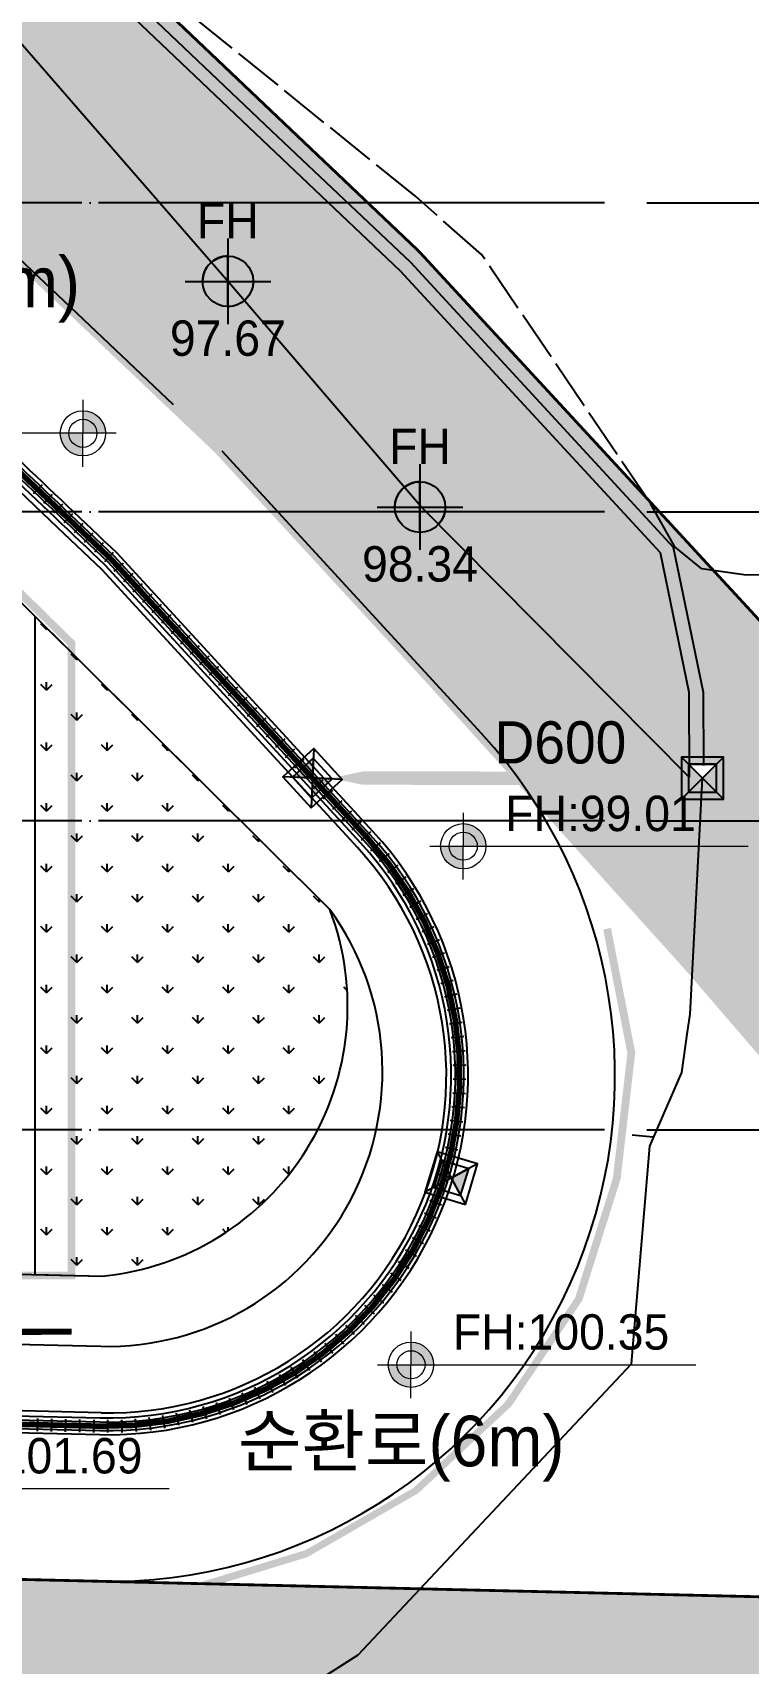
# Model space of a CAD drawing. Header units: millimetres. Extents: x 44352463 to 44913170, y -12080373 to -11704434.
# Drawn here: x 44724933 to 44750397, y -12029605 to -11971557 of the extents above; entities that cross this region are included whole.
import ezdxf
from ezdxf.enums import TextEntityAlignment as Align

# ---------------------------------------------------------------- set-up
doc = ezdxf.new("R2010")
doc.units = ezdxf.units.MM
doc.header["$LTSCALE"] = 600
doc.header["$MEASUREMENT"] = 0
for name, pattern in [('5112', [3.5, 3, -0.5]), ('CEN', [6.2, 6, -0.1, 0, -0.1]), ('HIDDEN', [2, 1, -1]), ('PHANTOM', [2.5, 1.25, -0.25, 0.25, -0.25, 0.25, -0.25])]:
    doc.linetypes.add(name, pattern=pattern)
doc.layers.get('0').update_dxf_attribs({"linetype": 'CONTINUOUS'})
doc.layers.get('DEFPOINTS').update_dxf_attribs({"color": 117, "linetype": 'CONTINUOUS'})
for name, color, linetype in [('# 토목공사', 8, 'CONTINUOUS'), ('&.js패널', 5, 'CONTINUOUS'), ('+공사계획', 4, 'CONTINUOUS'), ('+우수계획', 6, 'CONTINUOUS'), ('3 dim0', 7, 'CONTINUOUS'), ('A-LEAD', 7, 'CONTINUOUS'), ('A-TEX-SYM', 3, 'CONTINUOUS'), ('A-중심선', 10, 'CEN'), ('D0015112', 252, '5112'), ('TXT1', 3, 'CONTINUOUS'), ('대지경계선', 2, 'CONTINUOUS'), ('소방도로', 6, 'CONTINUOUS'), ('지시선2', 7, 'CONTINUOUS'), ('충돌방지대(고무범퍼)', 252, 'CONTINUOUS')]:
    doc.layers.add(name, color=color, linetype=linetype)
doc.layers.add('박스', color=6, linetype='CONTINUOUS', lineweight=15)
doc.styles.add('AUDIT_D_190715091641-0', font='')
doc.styles.get("Standard").update_dxf_attribs({"font": ''})
doc.styles.add('돋움', font='')
doc.styles.get('AUDIT_D_190715091641-0').set_extended_font_data('Dotum')
doc.styles.get('Standard').set_extended_font_data('Dotum')
doc.styles.get('돋움').set_extended_font_data('Dotum')
doc.linetypes.add('H-DICHB00', pattern='A,1e-05,[43,kosdic.shx,S=0.1,R=0,X=0,Y=0],-0.633333,["B",Standard,S=0.2,R=0,X=0,Y=-0.1],-0.216667', length=0.85001)
doc.linetypes.add('H-DICHF00', pattern='A,1.1,[32,kosdic.shx,S=0.1,R=0,X=0,Y=0],-0.333333,["F",Standard,S=0.2,R=0,X=0,Y=-0.1],-0.216667', length=1.65)
doc.linetypes.add('KU105', pattern='A,0.9,[122,KACELINE.shx,S=0.006,R=0,X=0,Y=0],-0.2,["U",Standard,S=0.2,R=0,X=0.15,Y=-0.1],-0.25,-0.2', length=1.55)
doc.dimstyles.new('scale600', dxfattribs={"dimscale": 600, "dimtxt": 2, "dimasz": 1, "dimexe": 1, "dimexo": 2.5, "dimgap": 0.8, "dimtad": 1, "dimdec": 0, "dimzin": 0, "dimdsep": 46, "dimlunit": 6, "dimtxsty": 'AUDIT_D_190715091641-0', "dimblk": 'DOT', "dimcen": 0, "dimdle": 1, "dimclrd": 256, "dimclre": 256, "dimclrt": 3, "dimadec": 0, "dimazin": 0, "dimtfac": 1, "dimtdec": 0, "dimtix": 1, "dimtmove": 2, "dimatfit": 3, "dimldrblk": 'DOT', "dimfxl": 0, "dimtolj": 1, "dimtzin": 0, "dimarcsym": 0})

# ---------------------------------------------------------------- blocks, each defined once
blk = doc.blocks.new('_Dot')
at = {"color": 0, "linetype": 'ByBlock', "lineweight": -2}
blk.add_line((-0.5, 0), (-1, 0), dxfattribs=at)
at = {"color": 0, "linetype": 'ByBlock', "const_width": 0.5}
blk.add_lwpolyline([(-0.25, 0, 1), (0.25, 0, 1)], format="xyb", close=True, dxfattribs=at)
blk = doc.blocks.new('*D95')
at = {"layer": '3 dim0', "lineweight": -2, "transparency": 16777216}
for p, q in [((7736750, 4136986), (7753850, 4136986)), ((7753250, 4136086), (7753250, 4068386)), ((7736750, 4067486), (7753850, 4067486))]:
    blk.add_line(p, q, dxfattribs=at)
at = {"layer": 'DEFPOINTS', "color": 0, "transparency": 16777216}
for p in [(7735250, 4136986), (7735250, 4067486), (7753250, 4067486)]:
    blk.add_point(p, dxfattribs=at)
at = {"layer": '3 dim0', "lineweight": -2, "transparency": 16777216, "xscale": 900, "yscale": 900, "zscale": 900}
for p, rotation in [((7753250, 4136986), 90), ((7753250, 4067486), 270)]:
    blk.add_blockref('_Dot', p, dxfattribs=dict(at, rotation=rotation))
at = {"layer": '3 dim0', "color": 3, "transparency": 16777216, "insert": (7751516, 4102236), "char_height": 2100, "attachment_point": 5, "rotation": 90, "style": 'AUDIT_D_190715091641-0'}
blk.add_mtext('\\A1;69,500', dxfattribs=at)
blk = doc.blocks.new('*D96')
at = {"layer": '3 dim0', "lineweight": -2, "transparency": 16777216}
for p, q in [((7736750, 4223486), (7759850, 4223486)), ((7759250, 4222586), (7759250, 4068386)), ((7736750, 4067486), (7759850, 4067486))]:
    blk.add_line(p, q, dxfattribs=at)
at = {"layer": 'DEFPOINTS', "color": 0, "transparency": 16777216}
for p in [(7735250, 4223486), (7735250, 4067486), (7759250, 4067486)]:
    blk.add_point(p, dxfattribs=at)
at = {"layer": '3 dim0', "lineweight": -2, "transparency": 16777216, "xscale": 900, "yscale": 900, "zscale": 900}
for p, rotation in [((7759250, 4223486), 90), ((7759250, 4067486), 270)]:
    blk.add_blockref('_Dot', p, dxfattribs=dict(at, rotation=rotation))
at = {"layer": '3 dim0', "color": 3, "transparency": 16777216, "insert": (7757516, 4145486), "char_height": 2100, "attachment_point": 5, "rotation": 90, "style": 'AUDIT_D_190715091641-0'}
blk.add_mtext('\\A1;156,000', dxfattribs=at)
blk = doc.blocks.new('*D97')
at = {"layer": '3 dim0', "lineweight": -2, "transparency": 16777216}
for p, q in [((7736750, 4078486), (7747850, 4078486)), ((7747250, 4077586), (7747250, 4068386)), ((7736750, 4067486), (7747850, 4067486))]:
    blk.add_line(p, q, dxfattribs=at)
at = {"layer": 'DEFPOINTS', "color": 0, "transparency": 16777216}
for p in [(7735250, 4078486), (7735250, 4067486), (7747250, 4067486)]:
    blk.add_point(p, dxfattribs=at)
at = {"layer": '3 dim0', "lineweight": -2, "transparency": 16777216, "xscale": 900, "yscale": 900, "zscale": 900}
for p, rotation in [((7747250, 4078486), 90), ((7747250, 4067486), 270)]:
    blk.add_blockref('_Dot', p, dxfattribs=dict(at, rotation=rotation))
at = {"layer": '3 dim0', "color": 3, "transparency": 16777216, "insert": (7745516, 4072986), "char_height": 2100, "attachment_point": 5, "rotation": 90, "style": 'AUDIT_D_190715091641-0'}
blk.add_mtext('\\A1;11,000', dxfattribs=at)
blk = doc.blocks.new('*D99')
at = {"layer": '3 dim0', "lineweight": -2, "transparency": 16777216}
for p, q in [((7736750, 4089486), (7747850, 4089486)), ((7747250, 4088586), (7747250, 4079386)), ((7736750, 4078486), (7747850, 4078486))]:
    blk.add_line(p, q, dxfattribs=at)
at = {"layer": 'DEFPOINTS', "color": 0, "transparency": 16777216}
for p in [(7735250, 4089486), (7735250, 4078486), (7747250, 4078486)]:
    blk.add_point(p, dxfattribs=at)
at = {"layer": '3 dim0', "lineweight": -2, "transparency": 16777216, "xscale": 900, "yscale": 900, "zscale": 900}
for p, rotation in [((7747250, 4089486), 90), ((7747250, 4078486), 270)]:
    blk.add_blockref('_Dot', p, dxfattribs=dict(at, rotation=rotation))
at = {"layer": '3 dim0', "color": 3, "transparency": 16777216, "insert": (7744562, 4083986), "char_height": 2100, "attachment_point": 5, "rotation": 90, "style": 'AUDIT_D_190715091641-0'}
blk.add_mtext('\\A1;11,000', dxfattribs=at)
blk = doc.blocks.new('*D100')
at = {"layer": '3 dim0', "lineweight": -2, "transparency": 16777216}
for p, q in [((7736750, 4100486), (7747850, 4100486)), ((7747250, 4099586), (7747250, 4090386)), ((7736750, 4089486), (7747850, 4089486))]:
    blk.add_line(p, q, dxfattribs=at)
at = {"layer": 'DEFPOINTS', "color": 0, "transparency": 16777216}
for p in [(7735250, 4100486), (7735250, 4089486), (7747250, 4089486)]:
    blk.add_point(p, dxfattribs=at)
at = {"layer": '3 dim0', "lineweight": -2, "transparency": 16777216, "xscale": 900, "yscale": 900, "zscale": 900}
for p, rotation in [((7747250, 4100486), 90), ((7747250, 4089486), 270)]:
    blk.add_blockref('_Dot', p, dxfattribs=dict(at, rotation=rotation))
at = {"layer": '3 dim0', "color": 3, "transparency": 16777216, "insert": (7745516, 4094986), "char_height": 2100, "attachment_point": 5, "rotation": 90, "style": 'AUDIT_D_190715091641-0'}
blk.add_mtext('\\A1;11,000', dxfattribs=at)
blk = doc.blocks.new('*D105')
at = {"layer": '3 dim0', "lineweight": -2, "transparency": 16777216}
for p, q in [((7736750, 4111486), (7747850, 4111486)), ((7747250, 4110586), (7747250, 4101386)), ((7736750, 4100486), (7747850, 4100486))]:
    blk.add_line(p, q, dxfattribs=at)
at = {"layer": 'DEFPOINTS', "color": 0, "transparency": 16777216}
for p in [(7735250, 4111486), (7735250, 4100486), (7747250, 4100486)]:
    blk.add_point(p, dxfattribs=at)
at = {"layer": '3 dim0', "lineweight": -2, "transparency": 16777216, "xscale": 900, "yscale": 900, "zscale": 900}
for p, rotation in [((7747250, 4111486), 90), ((7747250, 4100486), 270)]:
    blk.add_blockref('_Dot', p, dxfattribs=dict(at, rotation=rotation))
at = {"layer": '3 dim0', "color": 3, "transparency": 16777216, "insert": (7744562, 4105986), "char_height": 2100, "attachment_point": 5, "rotation": 90, "style": 'AUDIT_D_190715091641-0'}
blk.add_mtext('\\A1;11,000', dxfattribs=at)
blk = doc.blocks.new('s654h')
at = {"layer": '# 토목공사', "linetype": 'HIDDEN', "ltscale": 0.3, "flags": 128}
blk.add_lwpolyline([(-1195035, 192482, 250, 250, 0), (-1170786, 174819, 250, 250, 0), (-1161156, 165359, 250, 250, 0), (-1161158, 142859, 250, 250, 0), (-1176158, 142860, 250, 250, 0), (-1214442, 150298, 250, 250, 0), (-1221942, 150298, 0, 0, 0)], format="xyseb", dxfattribs=at)
for points, const_width in [([(-1142101, 155198), (-1141239, 150781), (-1141758, 146311), (-1143110, 142019), (-1145616, 138282), (-1148902, 135207), (-1152800, 132959), (-1157103, 131642), (-1176596, 132179), (-1208916, 139013), (-1214820, 139865), (-1219319, 139980), (-1430819, 140124), (-1435301, 140519), (-1442167, 146338), (-1442568, 152207)], 250), ([(-1161165, 140859), (-1176165, 140824), (-1214442, 148298), (-1221942, 148298)], 200), ([(-1158252, 129705), (-1158636, 129655), (-1176840, 130185), (-1210008, 137199)], 250)]:
    blk.add_lwpolyline(points, dxfattribs=dict(at, const_width=const_width))
blk = doc.blocks.new('A$C1C3B03E3')
at = {"layer": '+공사계획', "ltscale": 5}
h = blk.add_hatch(color=1, dxfattribs=at)
h.dxf.hatch_style = 1
edge = h.paths.add_edge_path()
edge.add_line((2.031, 2.031), (3.231, 2.031))
edge.add_arc((2.031, 2.031), 1.2, -90, 0, ccw=False)
edge.add_line((2.031, 0.831), (2.031, 2.031))
edge = h.paths.add_edge_path()
edge.add_line((2.031, 2.031), (2.031, 3.231))
edge.add_arc((2.031, 2.031), 1.2, 90, 180)
edge.add_line((0.831, 2.031), (2.031, 2.031))
at = {"layer": '+공사계획', "color": 1, "ltscale": 5}
for points in [[(2.031, 4.062), (2.031, 0)], [(0, 2.031), (4.062, 2.031)]]:
    blk.add_lwpolyline(points, dxfattribs=at)
for points in [[(2.031, 2.031), (2.031, 3.231, 0.414214), (0.831, 2.031), (2.031, 2.031)], [(2.031, 2.031), (3.231, 2.031, -0.414214), (2.031, 0.831), (2.031, 2.031)]]:
    blk.add_lwpolyline(points, format="xyb", dxfattribs=at)
blk.add_circle((2.031, 2.031), 1.2, dxfattribs=at)
blk = doc.blocks.new('ZZZZ')
at = {"layer": 'A-TEX-SYM', "xscale": 750.0000000000001, "yscale": 750.0000000000001, "zscale": 750.0000000000001, "rotation": 359.9931955615171}
for p in [(11733646, 4105233), (11740480, 4097197)]:
    blk.add_blockref('A$C1C3B03E3', p, dxfattribs=at)
at = {"layer": 'A-TEX-SYM', "style": '돋움'}
for s, p in [('FH', (11735169, 4108918)), ('97.67', (11735169, 4104734)), ('FH', (11742004, 4100883)), ('98.34', (11742004, 4096699))]:
    blk.add_text(s, height=1260, dxfattribs=at).set_placement(p, align=Align.MIDDLE_CENTER)
blk = doc.blocks.new('ee')
at = {"layer": '# 토목공사'}
blk.add_lwpolyline([(225, -14), (-225, 14)], dxfattribs=at)
blk = doc.blocks.new('A$C301E4230')
at = {"layer": '+우수계획'}
for p, rotation in [((274239, 33575), 50.04538683583812), ((274601, 33231), 50.04485490131756), ((274964, 32886), 50.04432296679702), ((275326, 32542), 50.04379103227647), ((275689, 32197), 50.04325909775591), ((276051, 31853), 50.04272716323536), ((276413, 31508), 50.04219522871481), ((276776, 31164), 50.04166329419424), ((277119, 30800), 46.17416452534076), ((277457, 30432), 46.17416452534076), ((277796, 30064), 46.17416452534076), ((278134, 29696), 46.17416452534076), ((278472, 29328), 46.17416452534076), ((278811, 28960), 46.17416452534076), ((279149, 28591), 46.17416452534076), ((279487, 28223), 46.17416452534076), ((279825, 27855), 46.17416452534076), ((280164, 27487), 46.17416452534076), ((280502, 27119), 46.17416452534076), ((280840, 26751), 46.17416452534076), ((281179, 26382), 46.17416452534076), ((281517, 26014), 46.17416452534076), ((281855, 25646), 46.17416452534076), ((282194, 25278), 46.17416452534076), ((282532, 24910), 46.17416452534076), ((282870, 24542), 46.17416452534076), ((283209, 24173), 46.17416452534076), ((283547, 23805), 46.17416452534076), ((283885, 23437), 46.17416452534076), ((284224, 23069), 46.17416452534076), ((284562, 22701), 46.17416452534076), ((284900, 22333), 46.17416452534076), ((285239, 21964), 46.17416452534076), ((285577, 21596), 46.17416452534076), ((285915, 21228), 46.17416452534076), ((286248, 20855), 44.16403993851744), ((286565, 20469), 41.8722087584479), ((286867, 20070), 39.58037757837825), ((287153, 19660), 37.2885463983087), ((287422, 19238), 34.99671521823909), ((287674, 18806), 32.70488403816944), ((287908, 18365), 30.41305285809982), ((288125, 17914), 28.12122167803017), ((288323, 17455), 25.82939049796063), ((288503, 16989), 23.537559317891), ((288664, 16516), 21.24572813782144), ((288806, 16036), 18.95389695775183), ((288929, 15551), 16.6620657776821), ((289032, 15062), 14.37023459761263), ((289116, 14569), 12.07840341754291), ((289180, 14074), 9.786572237473361), ((289224, 13575), 7.494741057403726), ((289248, 13076), 5.202909877334262), ((289252, 12576), 2.91107869726454), ((289236, 12076), 0.6192475171949695), ((289144, 11081), 356.0355851570557), ((289200, 11578), 358.3274163371253), ((289068, 10587), 353.7437539769861), ((288973, 10096), 351.4519227969165), ((288858, 9609), 349.160091616847), ((288570, 8652), 344.5764292567076), ((288724, 9128), 346.8682604367773), ((288398, 8183), 342.2845980766381), ((288207, 7721), 339.9927668965684), ((287998, 7266), 337.7009357164989), ((287526, 6385), 333.1172733563596), ((287771, 6821), 335.4091045364293), ((287264, 5960), 330.82544217629), ((286689, 5141), 326.2417798161509), ((286985, 5545), 328.5336109962205), ((286378, 4750), 323.9499486360812), ((285710, 4006), 319.366286275942), ((286051, 4371), 321.6581174560117), ((284985, 3318), 314.7826239158028), ((285354, 3655), 317.0744550958724), ((284602, 2997), 312.4907927357331), ((283799, 2400), 307.907130375594), ((284206, 2691), 310.1989615556636), ((282513, 1631), 301.0316368353852), ((282952, 1870), 303.3234680154548), ((283381, 2127), 305.6152991955244), ((281143, 1021), 294.1561432951763), ((281608, 1206), 296.4479744752459), ((282064, 1410), 298.7398056553155), ((278730, 382), 282.6969873948283), ((279222, 471), 284.9888185748979), ((279710, 580), 287.2806497549674), ((280194, 708), 289.5724809350372), ((280672, 855), 291.8643121151067), ((274239, 281), 272.2460843768264), ((274739, 269), 272.2460843768264), ((275239, 257), 272.2460843768264), ((275739, 245), 272.2460843768264), ((276239, 234), 272.2460843768264), ((276739, 225), 273.5296626745499), ((277239, 234), 275.8214938546195), ((277738, 264), 278.1133250346891), ((278235, 313), 280.4051562147587)]:
    blk.add_blockref('ee', p, dxfattribs=dict(at, rotation=rotation))
blk = doc.blocks.new('A$C037F09EC')
at = {"layer": '# 토목공사'}
h = blk.add_hatch(color=256, dxfattribs=at)
h.dxf.hatch_style = 1
h.paths.add_polyline_path([(750, 750), (250, 250), (1250, 250), (250, 1250), (1250, 1250)])
blk.add_lwpolyline([(0, 0), (1500, 0), (1500, 1500), (0, 1500)], close=True, dxfattribs=at)
for points in [[(1500, 1500), (0, 0)], [(1500, 0), (0, 1500)], [(250, 250), (1250, 250), (1250, 1250), (250, 1250), (250, 250)], [(750, 750), (250, 250), (1250, 250), (250, 1250), (1250, 1250), (750, 750)]]:
    blk.add_lwpolyline(points, dxfattribs=at)
blk = doc.blocks.new('A$C159fdbf0')
at = {"layer": '# 토목공사', "linetype": 'H-DICHF00', "ltscale": 5, "flags": 128}
blk.add_lwpolyline([(131451, -205927), (131442, -203333), (130376, -198176), (121020, -188031), (116085, -183349), (101202, -169197), (90763, -165348), (85423, -162026), (81219, -156081), (78909, -150017), (82041, -143105), (93636, -133392), (95285, -130287), (96348, -123681), (99846, -115172), (104061, -112132)], dxfattribs=at)
at = {"layer": '# 토목공사'}
for points in [[(-166354, -211932), (-166554, -215118, 0.432706), (-160765, -221281), (51236, -221280, -0.054146), (62442, -222497), (89173, -228373, 0.048251), (98311, -229474), (109962, -229748, 0.661402), (119688, -208292), (110575, -198374, 0.000045), (103486, -191636, 0.051957), (95636, -185592), (75472, -173167)], [(-166204, -211941), (-166404, -215127, 0.432706), (-160765, -221131), (51236, -221130, -0.054146), (62475, -222351), (89205, -228226, 0.048251), (98315, -229324), (109965, -229598, 0.661402), (119578, -208393), (110468, -198479, 0.000045), (103383, -191745, 0.051957), (95558, -185720), (75394, -173294)], [(-165905, -211960), (-166105, -215146, 0.432706), (-160765, -220831), (51236, -220830, -0.054146), (62539, -222058), (89270, -227933, 0.048251), (98322, -229024), (109972, -229298, 0.661402), (119357, -208596), (110254, -198690, 0.000045), (103176, -191962, 0.051957), (95400, -185975), (75236, -173550)], [(-165755, -211970), (-165955, -215155, 0.432706), (-160765, -220681), (51236, -220680, -0.054146), (62571, -221911), (89302, -227787, 0.048251), (98325, -228874), (109976, -229148, 0.661402), (119247, -208698), (110147, -198795, 0.000045), (103073, -192071, 0.051957), (95321, -186103), (75158, -173677)]]:
    blk.add_lwpolyline(points, format="xyb", dxfattribs=at)
at = {"layer": '# 토목공사', "linetype": 'KU105', "ltscale": 4, "const_width": 200, "flags": 128}
blk.add_lwpolyline([(-166054, -211951), (-166254, -215137, 0.432706), (-160765, -220981), (51236, -220980, -0.054146), (62507, -222204), (89238, -228080, 0.048251), (98318, -229174), (109969, -229448, 0.661402), (119468, -208495), (110361, -198584, 0.000045), (103280, -191854, 0.051957), (95479, -185847), (75315, -173422)], format="xyb", dxfattribs=at)
at = {"layer": '# 토목공사', "linetype": 'H-DICHB00', "ltscale": 5, "flags": 128}
blk.add_lwpolyline([(-179894, -198783), (-173458, -235031), (-99748, -234382), (-45263, -231909), (-35557, -234563), (47916, -232188), (92102, -241905), (111657, -242368), (119150, -237587), (128873, -227227), (129527, -219480), (130671, -216858), (130866, -215415), (130960, -214785), (131402, -206381)], dxfattribs=at)
at = {"layer": '# 토목공사', "ltscale": 10}
blk.add_lwpolyline([(118205, -206381, 0, 1492, 0), (121692, -206381, 478, 478, 0), (130903, -206394, 478, 478, 0)], format="xyseb", dxfattribs=at)
at = {"layer": '# 토목공사'}
blk.add_lwpolyline([(129646, -219156), (128898, -219093)], dxfattribs=at)
for name, p in [('A$C301E4230', (-166490, -229677)), ('s654h', (1270095, -366953))]:
    blk.add_blockref(name, p, dxfattribs=at)
for p, rotation in [((117481, -207441), 42.58078019003469), ((130655, -207134), 0.202883252925646), ((122966, -221552), 73.2983840507854)]:
    blk.add_blockref('A$C037F09EC', p, dxfattribs=dict(at, rotation=rotation))
at = {"layer": '# 토목공사', "style": '돋움'}
blk.add_text('D600', height=1500, rotation=360, dxfattribs=at).set_placement((126347, -205859), align=Align.CENTER)
blk = doc.blocks.new('BIO')
at = {"layer": '3 dim0'}
for base, p1, p2, picture, middle in [((7759250, 4067485.9), (7735250, 4223485.9), (7735250, 4067485.9), '*D96', (7757516.2, 4145485.9)), ((7753250, 4067485.9), (7735250, 4136985.9), (7735250, 4067485.9), '*D95', (7751516.2, 4102235.9)), ((7747250, 4089485.9), (7735250, 4100485.9), (7735250, 4089485.9), '*D100', (7745516.2, 4094985.9)), ((7747250, 4067485.9), (7735250, 4078485.9), (7735250, 4067485.9), '*D97', (7745516.2, 4072985.9))]:
    dim = blk.add_linear_dim(base=base, p1=p1, p2=p2, angle=270, dimstyle='scale600', override={"dimtxt": 3.5, "dimasz": 1.5}, dxfattribs=at)
    dim.commit()
    dim.dimension.update_dxf_attribs({"geometry": picture, "text_midpoint": middle})
for base, p1, p2, picture, middle in [((7747250, 4100485.9), (7735250, 4111485.9), (7735250, 4100485.9), '*D105', (7744562.4, 4105985.9)), ((7747250, 4078485.9), (7735250, 4089485.9), (7735250, 4078485.9), '*D99', (7744562.4, 4083985.9))]:
    dim = blk.add_linear_dim(base=base, p1=p1, p2=p2, angle=270, dimstyle='scale600', override={"dimtxt": 3.5, "dimasz": 1.5}, dxfattribs=at)
    dim.commit()
    dim.dimension.update_dxf_attribs({"geometry": picture, "text_midpoint": middle, "dimtype": 128})

msp = doc.modelspace()

# ---------------------------------------------------------------- hatches: boundary and pattern name
at = {"layer": 'A-LEAD'}
h = msp.add_hatch(dxfattribs=at)
h.set_pattern_fill('GRASS', color=256, scale=80)
h.set_pattern_definition([(90, (36633527.1, -15505994.8), (-1436.84, 1436.84), [381, -2492.68]), (45, (36633527.1, -15505994.8), (-1436.841, 1436.841), [381, -1651]), (135, (36633527.1, -15505994.8), (-1436.841, -1436.841), [381, -1651])])
edge = h.paths.add_edge_path()
edge.add_line((44699778.814, -11935073.247), (44711359.845, -11925369.855))
edge.add_line((44711359.845, -11925369.855), (44713104.693, -11922135.77))
edge.add_line((44713104.693, -11922135.77), (44714159.004, -11915473.292))
edge.add_line((44714159.004, -11915473.292), (44717567.689, -11907165.528))
edge.add_line((44717567.689, -11907165.528), (44725550.969, -11901400.336))
edge.add_line((44725550.969, -11901400.336), (44728095.75, -11900145.182))
edge.add_arc((44725024.993, -11914827.499), 15000, 78.18705936, 130.91936792)
edge.add_line((44715200.049, -11903493.018), (44704582.771, -11912696.276))
edge.add_line((44704582.771, -11912696.276), (44704548.616, -11912782.06))
edge.add_line((44704548.616, -11912782.06), (44703572.899, -11918946.144))
edge.add_line((44703572.899, -11918946.144), (44691683.932, -11928921.22))
edge.add_line((44691683.932, -11928921.22), (44686017.124, -11941382.84))
edge.add_line((44686017.124, -11941382.84), (44689324.244, -11949981.628))
edge.add_line((44689324.244, -11949981.628), (44690191.743, -11952235.931))
edge.add_line((44690191.743, -11952235.931), (44694514.676, -11958374.624))
edge.add_line((44694514.676, -11958374.624), (44696153.556, -11960701.722))
edge.add_line((44696153.556, -11960701.722), (44703948.963, -11965506.065))
edge.add_line((44703948.963, -11965506.065), (44713429.365, -11969024.583))
edge.add_line((44713429.365, -11969024.583), (44723303.237, -11978405.885))
edge.add_line((44723303.237, -11978405.885), (44729877.965, -11984654.362))
edge.add_line((44729877.965, -11984654.362), (44731613.637, -11986302.994))
edge.add_line((44731613.637, -11986302.994), (44739228.708, -11994591.356))
edge.add_line((44739228.708, -11994591.356), (44748411.283, -12004791.38))
edge.add_line((44748411.283, -12004791.38), (44759033.557, -12017152.647))
edge.add_line((44759033.557, -12017152.647), (44761362.813, -12023957.515))
edge.add_line((44761362.813, -12023957.515), (44761049.553, -12035323.561))
edge.add_line((44761049.553, -12035323.561), (44770958.131, -12035556.51))
edge.add_line((44770958.131, -12035556.51), (44771320.426, -12022443.622))
edge.add_line((44771320.426, -12022443.622), (44767795.524, -12012139.161))
edge.add_line((44767795.524, -12012139.161), (44752342.128, -11994158.743))
edge.add_line((44752342.128, -11994158.743), (44745298.572, -11986520.861))
edge.add_line((44745298.572, -11986520.861), (44738677.151, -11979343.727))
edge.add_line((44738677.151, -11979343.727), (44734388.101, -11975267.323))
edge.add_line((44734388.101, -11975267.323), (44718783.569, -11960436.604))
edge.add_line((44718783.569, -11960436.604), (44708315.325, -11956553.647))
edge.add_line((44708315.325, -11956553.647), (44703086.047, -11953328.868))
edge.add_line((44703086.047, -11953328.868), (44699002.66, -11947532.354))
edge.add_line((44699002.66, -11947532.354), (44696765.03, -11941704.78))
edge.add_line((44696765.03, -11941704.78), (44699778.814, -11935073.247))
h = msp.add_hatch(dxfattribs=at)
h.set_pattern_fill('GRASS', color=256, scale=60)
h.set_pattern_definition([(90, (36502030.1, -16078102.8), (-1077.63, 1077.63), [285.75, -1869.51]), (45, (36502030.1, -16078102.8), (-1077.63073, 1077.63073), [285.75, -1238.25]), (135, (36502030.1, -16078102.8), (-1077.63073, -1077.63073), [285.75, -1238.25])])
edge = h.paths.add_edge_path()
edge.add_line((44735510.61, -12002775.524), (44725007.709, -11992330.389))
edge.add_line((44725007.709, -11992330.389), (44725008.121, -12015762.116))
edge.add_line((44725008.121, -12015762.116), (44727419.584, -12015818.831))
edge.add_arc((44726480.12, -12006204.896), 9659.728, 275.58116474, 380.79451538)
h = msp.add_hatch(dxfattribs=at)
h.set_pattern_fill('GRASS', color=256, scale=80)
h.set_pattern_definition([(90, (36483224, -15971604.1), (-1436.84, 1436.84), [381, -2492.68]), (45, (36483224, -15971604), (-1436.841, 1436.841), [381, -1651]), (135, (36483224, -15971604), (-1436.841, -1436.841), [381, -1651])])
h.paths.add_polyline_path([(44673729.093, -12018213.511), (44441849.229, -12018214.941), (44443343.52, -12027268.815), (44517654.644, -12026607.712), (44572069.678, -12024131.904), (44581771.574, -12026784.148), (44646695.472, -12024919.303), (44665256.835, -12024400.848), (44709431.209, -12034110.626), (44761049.527, -12035324.483), (44761049.553, -12035323.561), (44761265.708, -12027480.762), (44710452.663, -12026285.681)])
at = {"layer": '박스', "ltscale": 0.1}
h = msp.add_hatch(dxfattribs=at)
h.set_pattern_fill('ANSI31', color=256, scale=1.006801, angle=720)
h.set_pattern_definition([(45, (44564916.2824, -12046199.72012), (-0.08898951466, 0.08898951466), [])])
h.paths.add_polyline_path([(44726720.674, -11985015.136), (44726720.674, -11985820.577), (44727526.115, -11985820.577, 0.414213562)])
h.paths.add_polyline_path([(44726720.674, -11985820.577), (44725915.232, -11985820.577, 0.414213562), (44726720.674, -11986626.018)])
h = msp.add_hatch(dxfattribs=at)
h.set_pattern_fill('ANSI31', color=256, scale=1.006801, angle=720)
h.set_pattern_definition([(45, (44578448.59499, -12060895.82432), (-0.08898951466, 0.08898951466), [])])
h.paths.add_polyline_path([(44740252.986, -11999711.24), (44740252.986, -12000516.681), (44741058.427, -12000516.681, 0.414213562)])
h.paths.add_polyline_path([(44740252.986, -12000516.681), (44739447.545, -12000516.681, 0.414213562), (44740252.986, -12001322.122)])
h = msp.add_hatch(dxfattribs=at)
h.set_pattern_fill('ANSI31', color=256, scale=1.006801, angle=720)
h.set_pattern_definition([(45, (44576588.17939, -12079353.39583), (-0.08898951466, 0.08898951466), [])])
h.paths.add_polyline_path([(44738392.571, -12018168.812), (44738392.571, -12018974.253), (44739198.012, -12018974.253, 0.414213562)])
h.paths.add_polyline_path([(44738392.571, -12018974.253), (44737587.129, -12018974.253, 0.414213562), (44738392.571, -12019779.694)])

# ---------------------------------------------------------------- linework, layer by layer
at = {"layer": '+공사계획', "color": 6}
for points in [[(44748293.752, -11998064.441), (44738743.114, -11988428.423), (44731908.387, -11980451.17), (44717058.116, -11963348.732), (44707382.158, -11958470.527), (44702414.616, -11954047.922)], [(44702414.616, -11954047.922), (44707882.497, -11957449.669), (44718273.353, -11961280.272), (44733081.735, -11975361.563), (44738004.81, -11980031.799), (44747255.147, -11990063.435), (44748283.026, -11995035.405), (44748293.752, -11998064.441)]]:
    msp.add_lwpolyline(points, dxfattribs=at)
at = {"layer": 'A-LEAD'}
msp.add_line((44725007.709, -11992330.389), (44725008.121, -12015762.116), dxfattribs=at)
msp.add_lwpolyline([(44735510.61, -12002775.524), (44725007.709, -11992330.389), (44725008.121, -12015762.116), (44727419.584, -12015818.831, 0.494303268)], format="xyb", close=True, dxfattribs=at)
at = {"layer": 'A-LEAD', "color": 95}
msp.add_lwpolyline([(44673729.093, -12018213.511), (44441849.229, -12018214.941), (44443343.52, -12027268.815), (44517654.644, -12026607.712), (44572069.678, -12024131.904), (44581771.574, -12026784.148), (44646695.472, -12024919.303), (44665256.835, -12024400.848), (44709431.209, -12034110.626), (44761049.527, -12035324.483), (44761049.553, -12035323.561), (44761265.708, -12027480.762), (44710452.663, -12026285.681)], close=True, dxfattribs=at)
at = {"layer": 'A-중심선', "ltscale": 5}
for p, q in [((44745280.078, -11977616.81), (44413938.371, -11977616.81)), ((44745280.078, -11988616.81), (44413938.371, -11988616.81)), ((44745280.078, -11999616.81), (44413938.371, -11999616.81)), ((44745280.078, -12010616.81), (44413938.371, -12010616.81))]:
    msp.add_line(p, q, dxfattribs=at)
at = {"layer": 'D0015112'}
msp.add_lwpolyline([(44730809.354, -11941508.217), (44738601.859, -11950127.097), (44746268.755, -11958093.349), (44749966.865, -11962243.253), (44749966.865, -11962243.253), (44749846.502, -11962432.258), (44750064.387, -11962819.467), (44750933.827, -11963937.193), (44755005.379, -11968591.47), (44762200.818, -11977032.107), (44764213.339, -11981943.899), (44762235.969, -11983594.879), (44754064.436, -11989941.361), (44752858.81, -11990552.718), (44751867.366, -11990860.391), (44750312.84, -11990868.372), (44748735.896, -11990638.199), (44747781.974, -11989866.911), (44746910.36, -11988316.662), (44740905.657, -11979453.091), (44738563.498, -11977393.054), (44728256.617, -11969057.722), (44726552.213, -11967825.799)], dxfattribs=at)
at = {"layer": '대지경계선', "linetype": 'PHANTOM', "ltscale": 7, "const_width": 100, "flags": 128}
for points in [[(44616960.675, -11802103.557), (44617785.461, -11798848.713), (44617362.678, -11791713.611), (44626666.136, -11794747.132), (44632574.149, -11797723.14), (44636291.596, -11801270.17), (44640521.438, -11802721.988), (44650470.871, -11812448.377), (44653159.244, -11817029.426), (44656608.715, -11825452.223), (44665285.531, -11833556.654), (44670703.559, -11830059.606), (44674603.207, -11827542.254), (44684773.006, -11838620.132), (44690069.258, -11844779.23), (44692040.637, -11847073.289), (44697617.074, -11840422.462), (44712954.135, -11865082.119), (44728148.853, -11889059.419), (44733442.811, -11897507.868), (44725550.969, -11901400.336), (44717567.689, -11907165.528), (44714159.004, -11915473.292), (44713104.693, -11922135.77), (44711359.845, -11925369.855), (44699778.814, -11935073.247), (44696765.03, -11941704.78), (44699002.66, -11947532.354), (44703086.047, -11953328.868), (44708315.325, -11956553.647), (44718783.569, -11960436.604), (44734388.101, -11975267.323), (44738677.151, -11979343.727), (44745298.572, -11986520.861), (44752342.128, -11994158.743), (44767795.524, -12012139.161), (44771320.426, -12022443.622), (44770958.131, -12035556.51), (44761049.549, -12035323.561)], [(44441883.648, -12018214.941), (44673729.093, -12018213.511), (44710452.663, -12026285.681), (44761329.706, -12027482.268)]]:
    msp.add_lwpolyline(points, dxfattribs=at)
at = {"layer": '대지경계선', "linetype": 'PHANTOM', "ltscale": 7, "const_width": 500, "flags": 128}
msp.add_lwpolyline([(44691681.535, -11928959.931), (44703570.502, -11918984.855), (44704562.64, -11912717.031), (44688240.462, -11926862.101), (44677693.131, -11914428.75), (44694904.54, -11899828.148), (44693586.616, -11896659.997), (44692157.073, -11893223.529), (44698687.989, -11882236.793), (44700047.111, -11877940.323), (44701406.234, -11873643.853), (44699394.188, -11871559.391), (44697923.197, -11868829.078), (44696452.206, -11866098.765), (44696217.92, -11864967.514), (44694721.167, -11862859.186), (44693224.413, -11860750.858), (44689247.393, -11857552.719), (44685270.374, -11854354.581), (44679063.694, -11847496.242), (44672857.014, -11840637.904), (44664126.281, -11846273.747), (44654077.289, -11836888.185), (44655600.903, -11836817.402), (44655526.042, -11831830.78), (44652039.59, -11831779.442), (44648553.138, -11831728.104), (44648151.809, -11831353.356), (44646146.972, -11826459.206), (44644142.135, -11821565.056), (44643316.633, -11820157.891), (44642491.13, -11818750.727), (44638801.373, -11815143.814), (44635111.616, -11811536.902), (44633026.287, -11810821.466), (44630940.958, -11810106.031), (44628828.075, -11808090.236), (44626715.193, -11806074.441), (44624763.804, -11805091.4), (44622812.415, -11804108.36), (44619900.153, -11803115.983), (44616986.719, -11802123.207), (44614953.948, -11810141.025), (44614288.011, -11815325.054), (44612743.609, -11821568.361), (44610076.755, -11826605.838), (44608365.44, -11833623.321), (44597022.331, -11836481.242), (44578001.171, -11838534.804), (44563118.751, -11841521.482), (44535855.274, -11846800.176), (44525186.395, -11842794.072), (44517993.23, -11839148.285), (44507317.999, -11834980.364), (44489367.046, -11827969.693), (44472136.182, -11826743.828), (44461183.163, -11831073.944), (44449372.502, -11824979.342), (44438610.012, -11828918.531), (44434058.819, -11835196.848), (44431136.074, -11839228.805), (44433277.434, -11843448.655), (44436866.579, -11845893.276), (44436108.332, -11847138.854), (44429579.138, -11854383.932), (44426315.841, -11862823.106), (44426267.552, -11871444.364), (44424148.697, -11876318.6), (44422830.184, -11882251.264), (44424044.824, -11888190.724), (44426841.091, -11894558.565), (44430495.301, -11901408.273), (44432838.875, -11903973.373), (44432234.297, -11917736.096), (44435852.436, -11921058.632), (44436955.169, -11919941.582), (44441611.249, -11937698.444), (44438624.287, -11935449.115), (44432726.761, -11933191.7), (44429143.089, -11934691.065), (44427736.62, -11933943.822), (44429671.653, -11938117.834), (44429297.756, -11942104.783), (44443343.52, -12027268.815), (44517654.72, -12026616.277), (44572070.039, -12024146.741), (44581771.629, -12026800.104), (44646695.741, -12024942.742), (44665257.164, -12024426.426), (44709430.419, -12034141.296), (44761047.156, -12035362.272), (44761203.786, -12029679.249), (44761360.416, -12023996.226), (44760195.788, -12020593.792), (44759031.16, -12017191.358), (44753720.023, -12011010.724), (44748408.886, -12004830.091), (44743817.599, -11999730.079), (44739226.311, -11994630.067), (44735418.776, -11990485.886), (44731611.24, -11986341.705), (44726588.204, -11981568.834), (44718363.904, -11973753.945), (44713426.968, -11969063.294), (44708686.767, -11967304.035), (44703946.566, -11965544.776), (44700048.863, -11963142.605), (44696151.159, -11960740.433), (44694512.279, -11958413.335), (44692350.813, -11955343.988), (44690189.346, -11952274.642), (44689755.597, -11951147.49), (44687668.287, -11945720.945), (44686014.727, -11941421.551), (44688848.131, -11935190.741)], close=True, dxfattribs=at)
at = {"layer": '박스', "ltscale": 0.1}
for p, q in [((44726720.674, -11984632.191), (44726720.674, -11985820.577)), ((44727909.059, -11985820.577), (44713640.001, -11985820.577)), ((44726720.674, -11987008.963), (44726720.674, -11985820.577)), ((44740252.986, -11999328.295), (44740252.986, -12000516.681)), ((44739064.6, -12000516.681), (44750393.659, -12000516.681)), ((44740252.986, -12001705.067), (44740252.986, -12000516.681)), ((44738392.571, -12017785.867), (44738392.571, -12018974.253)), ((44737204.185, -12018974.253), (44748533.243, -12018974.253)), ((44738392.571, -12020162.639), (44738392.571, -12018974.253)), ((44718462.786, -12023379.755), (44729791.844, -12023379.755))]:
    msp.add_line(p, q, dxfattribs=at)
for centre in [(44726720.674, -11985820.577), (44740252.986, -12000516.681), (44738392.571, -12018974.253)]:
    msp.add_circle(centre, 805.441, dxfattribs=at)
at = {"layer": '박스'}
for centre in [(44726720.674, -11985820.577), (44740252.986, -12000516.681), (44738392.571, -12018974.253)]:
    msp.add_circle(centre, 500, dxfattribs=at)
at = {"layer": '소방도로', "ltscale": 7}
for p, q in [((44729938.774, -11984809.098), (44724458.342, -11979600.584)), ((44720324.967, -11983949.746), (44725806.6, -11989159.402)), ((44740907.413, -11996507.11), (44731674.44, -11986457.736)), ((44725806.163, -11989160.728), (44727393.81, -11990668.768)), ((44727394.248, -11990667.443), (44736489.1, -12000566.484)), ((44727370.322, -12020681.913), (44715719.731, -12020407.901)), ((44715578.655, -12026406.242), (44727229.246, -12026680.254))]:
    msp.add_line(p, q, dxfattribs=at)
msp.add_lwpolyline([(44665566.177, -12007349.2), (44668563.718, -12007349.181, -0.054146389), (44680953.477, -12008694.771), (44707684.365, -12014570.46, 0.048250706), (44715768.993, -12015544.819), (44727419.584, -12015818.831, 0.494303268), (44735510.61, -12002775.524), (44715713.329, -11983087.127, 0.030642531), (44711254.092, -11979946.589), (44709927.761, -11979129.159), (44707264.861, -11977300.045), (44692165.933, -11965997.515)], format="xyb", dxfattribs=at)
at = {"layer": '소방도로', "ltscale": 7, "flags": 128}
msp.add_lwpolyline([(44665566.192, -12009849.2), (44668563.733, -12009849.181, -0.054146389), (44680416.768, -12011136.48), (44707147.656, -12017012.169, 0.048250706), (44715710.212, -12018044.128), (44727360.803, -12018318.14, 0.620956018), (44735510.61, -12002775.524)], format="xyb", dxfattribs=at)
at = {"layer": '소방도로', "ltscale": 7}
for radius in [18000, 12000]:
    msp.add_arc((44727652.474, -12008685.23), radius, 268.6527, 42.57558213, dxfattribs=at)

# ---------------------------------------------------------------- block references
at = {"layer": '&.js패널'}
msp.add_blockref('s654h', (45887486.335, -12158648.815), dxfattribs=at)
at = {"ltscale": 3}
msp.add_blockref('A$C159fdbf0', (44617362.678, -11791713.611), dxfattribs=at)
at = {"layer": '지시선2'}
msp.add_blockref('BIO', (37010030.124, -16078102.711), dxfattribs=at)
at = {"layer": '충돌방지대(고무범퍼)'}
msp.add_blockref('ZZZZ', (32996710.738, -16087166.79), dxfattribs=at)

# ---------------------------------------------------------------- texts
at = {"layer": 'A-TEX-SYM', "style": '돋움'}
for s, p in [('FH:99.01', (44741746.39, -11999980.565)), ('FH:100.35', (44739885.974, -12018438.137)), ('FH:101.69', (44721144.575, -12022843.639))]:
    msp.add_text(s, height=1260, dxfattribs=at).set_placement(p)
at = {"layer": 'TXT1', "color": 3, "style": '돋움'}
for p in [(44715005.686, -11981336.243), (44732241.369, -12022589.408)]:
    msp.add_text('순환로(6m)', height=1800, dxfattribs=at).set_placement(p)

doc.saveas('drawing.dxf')
